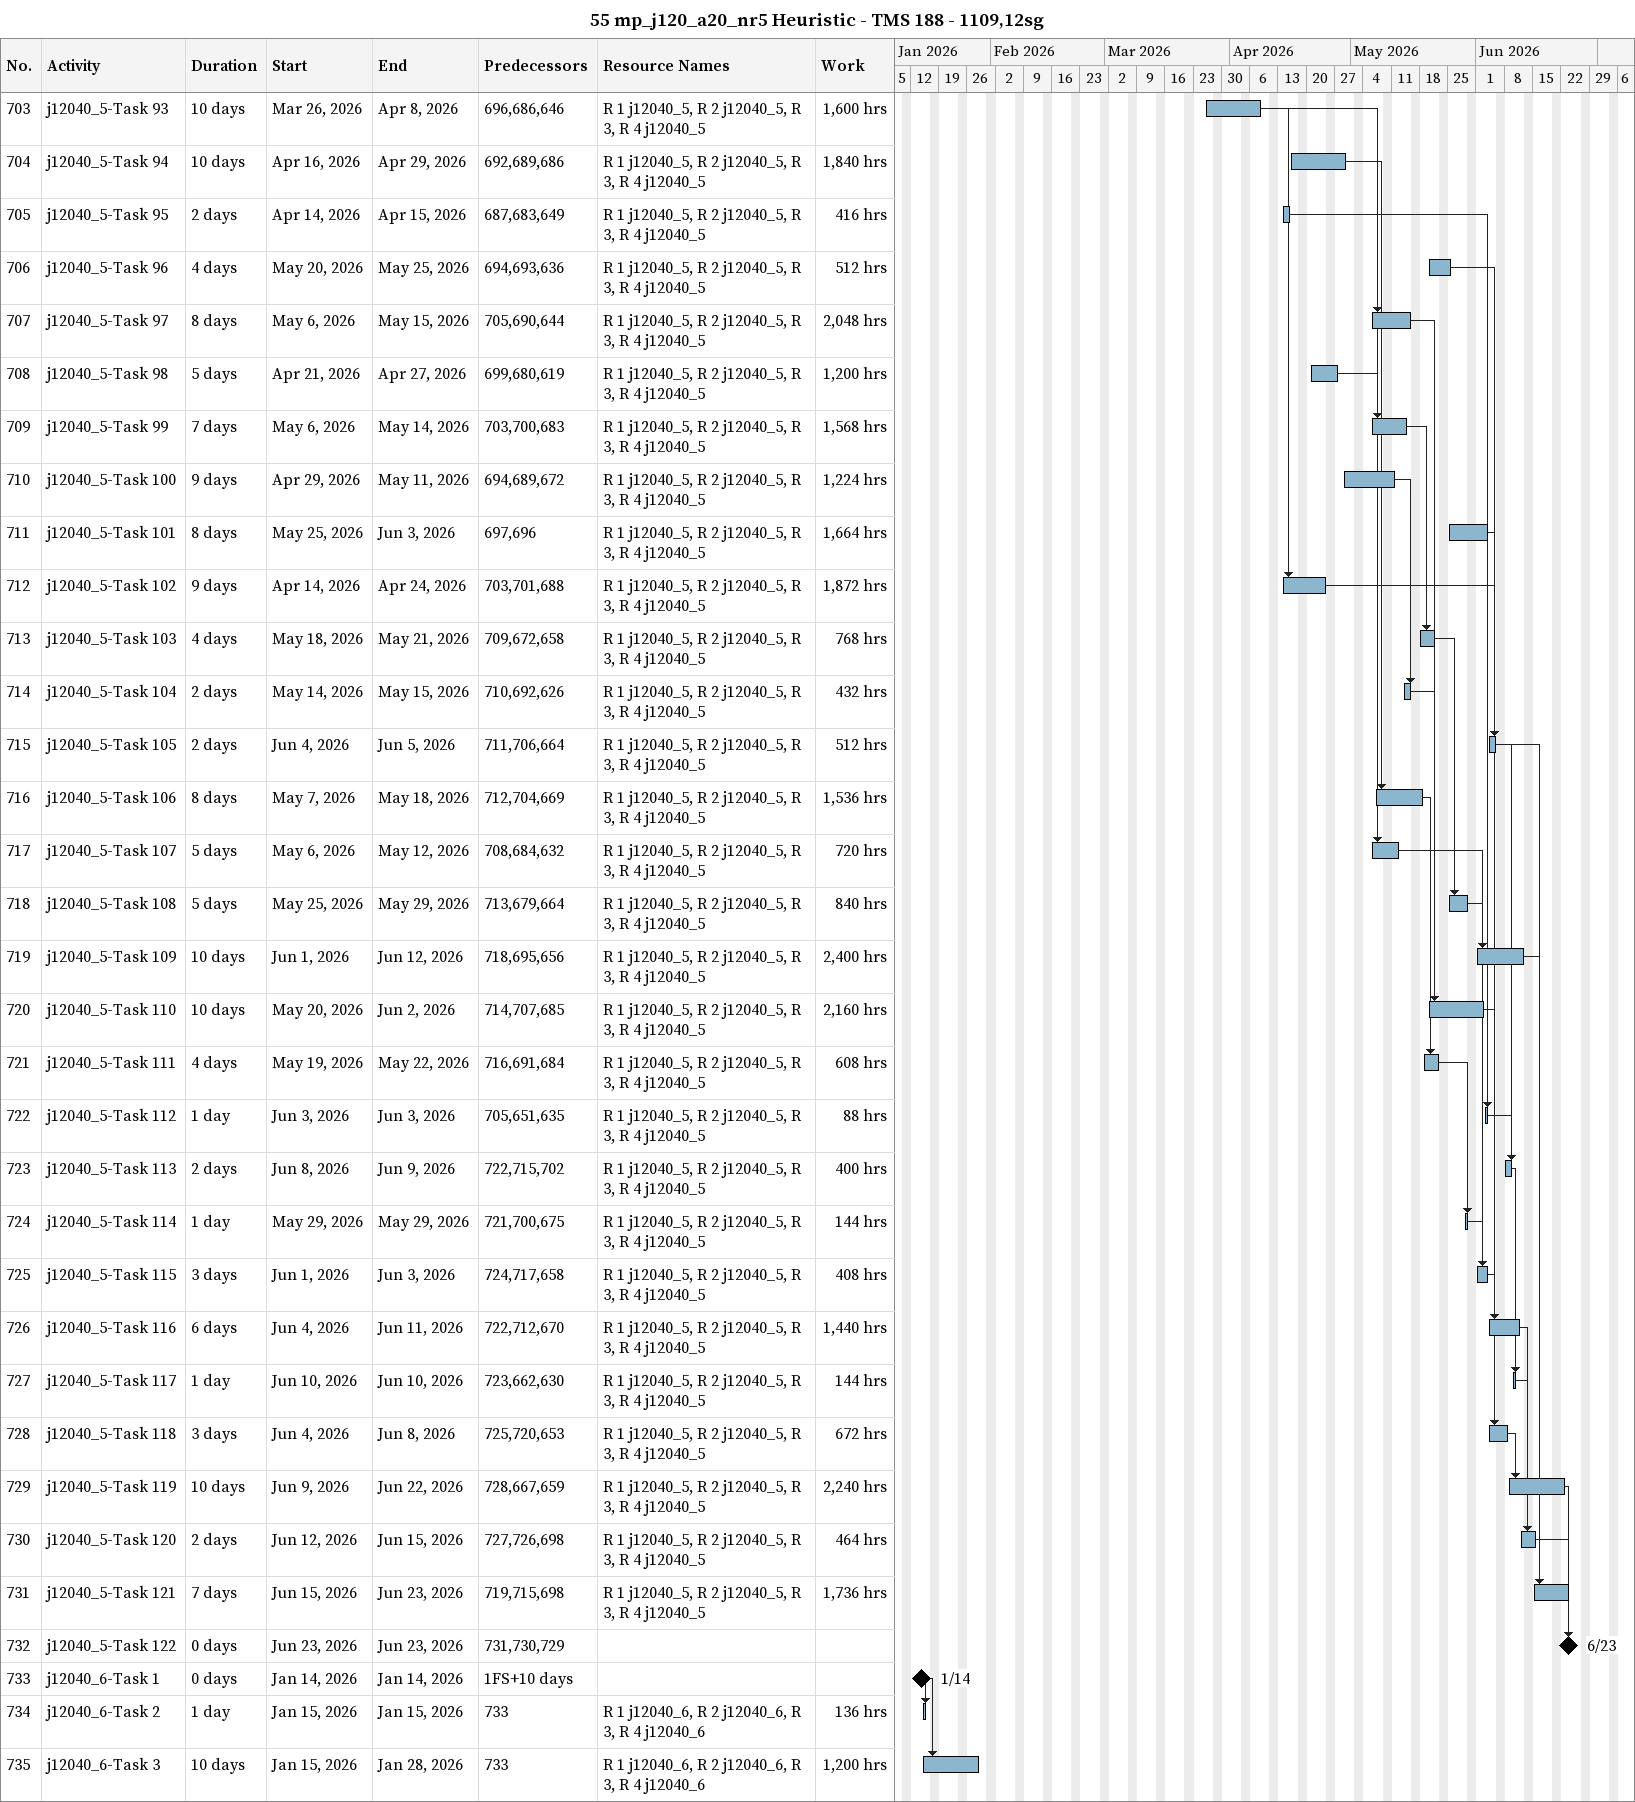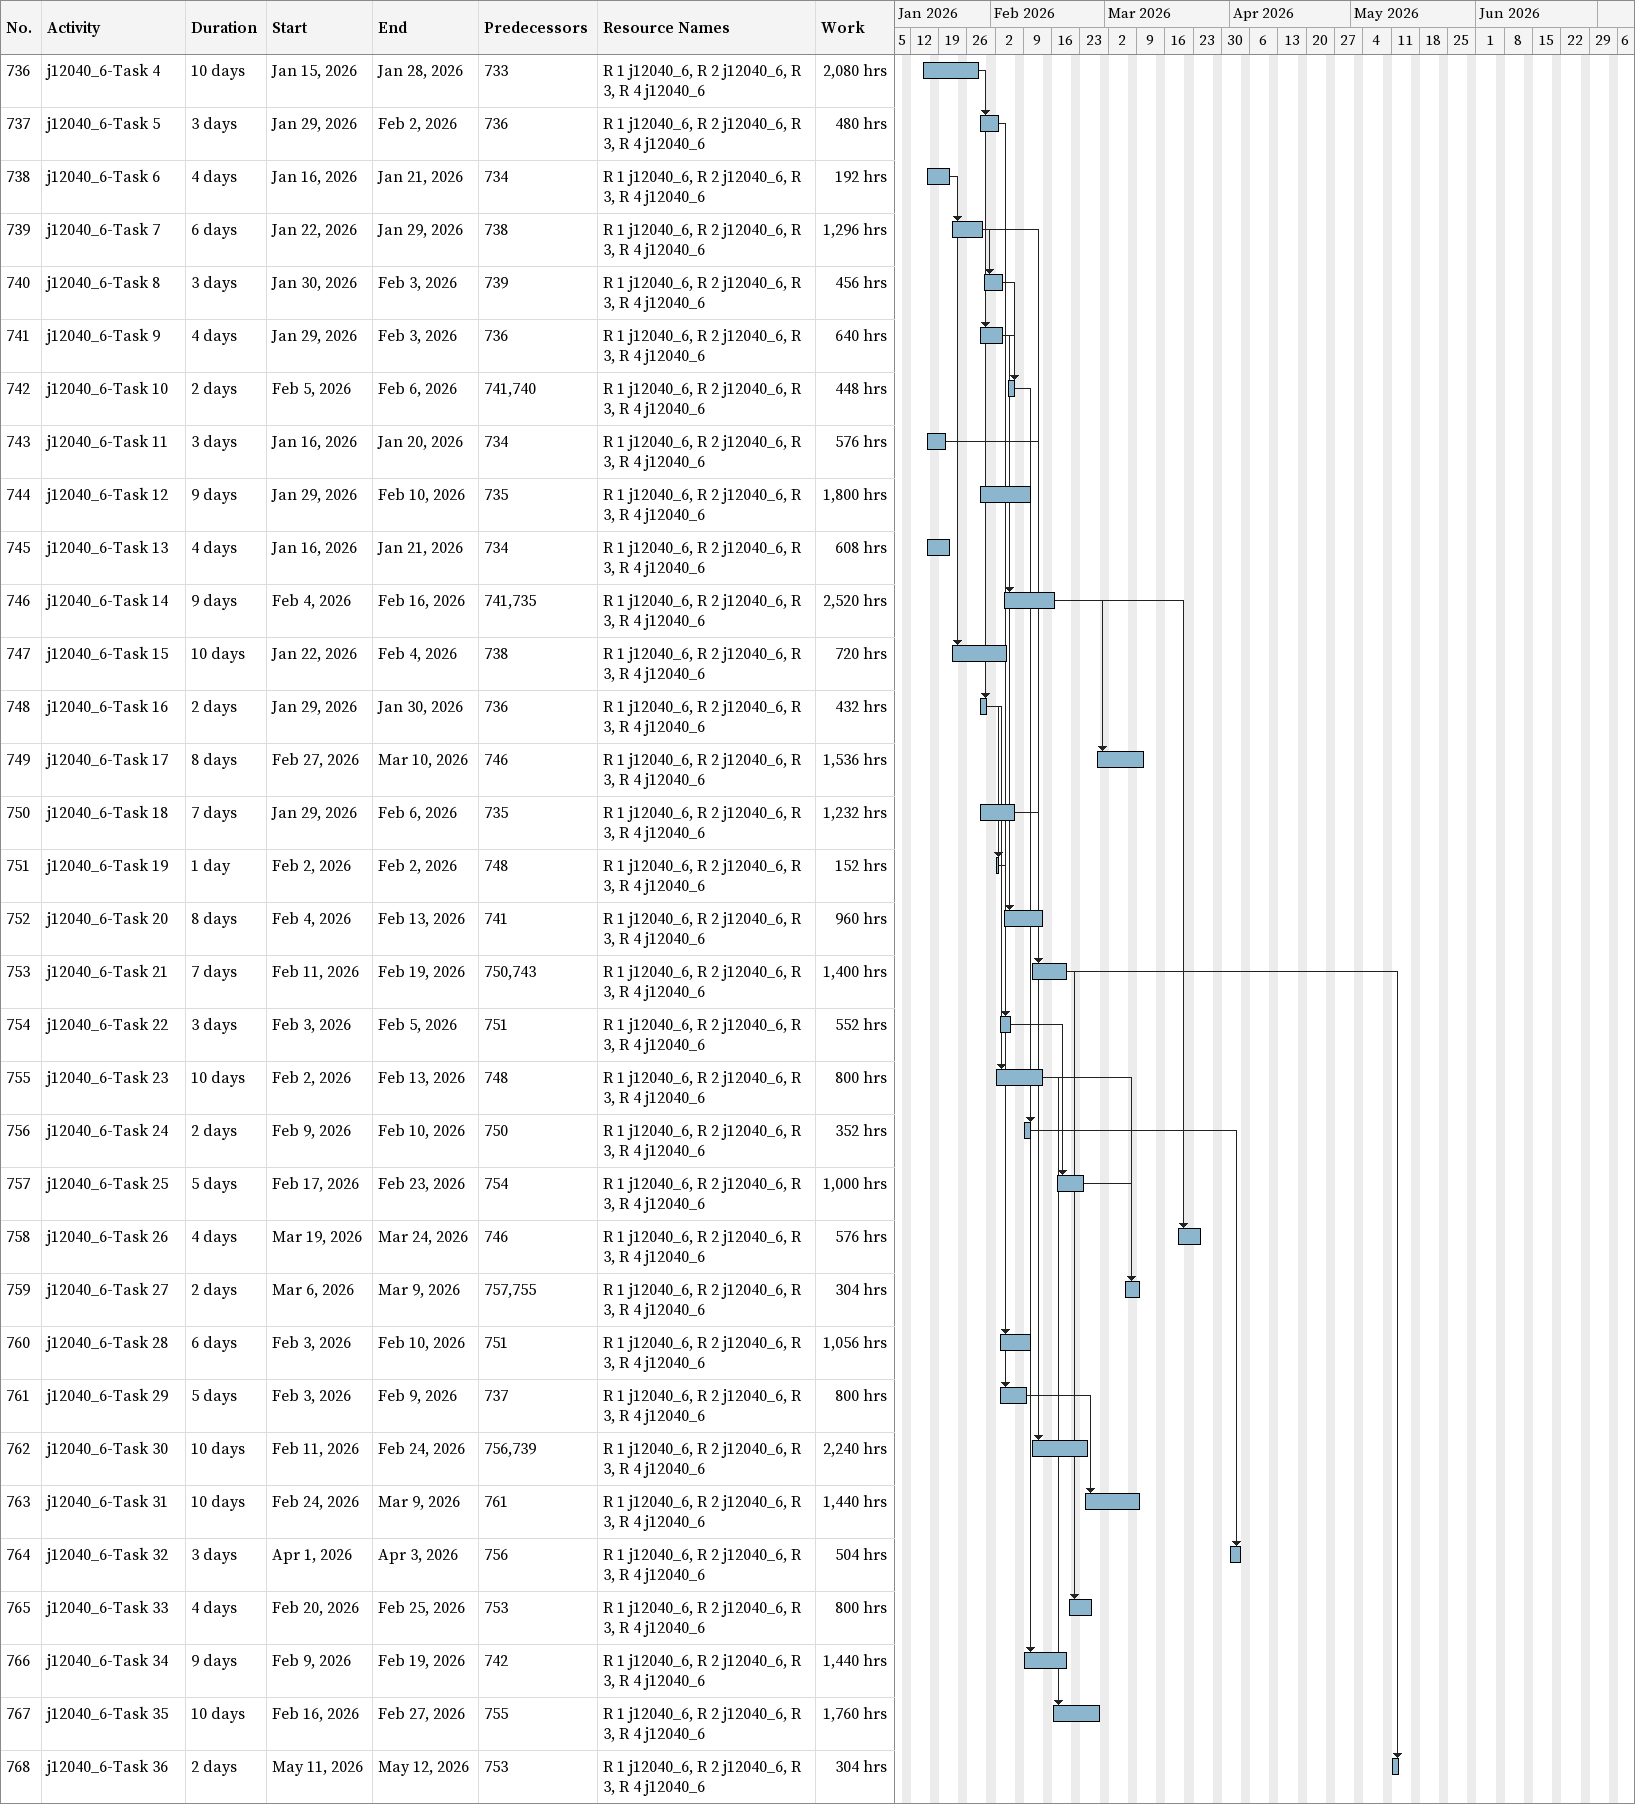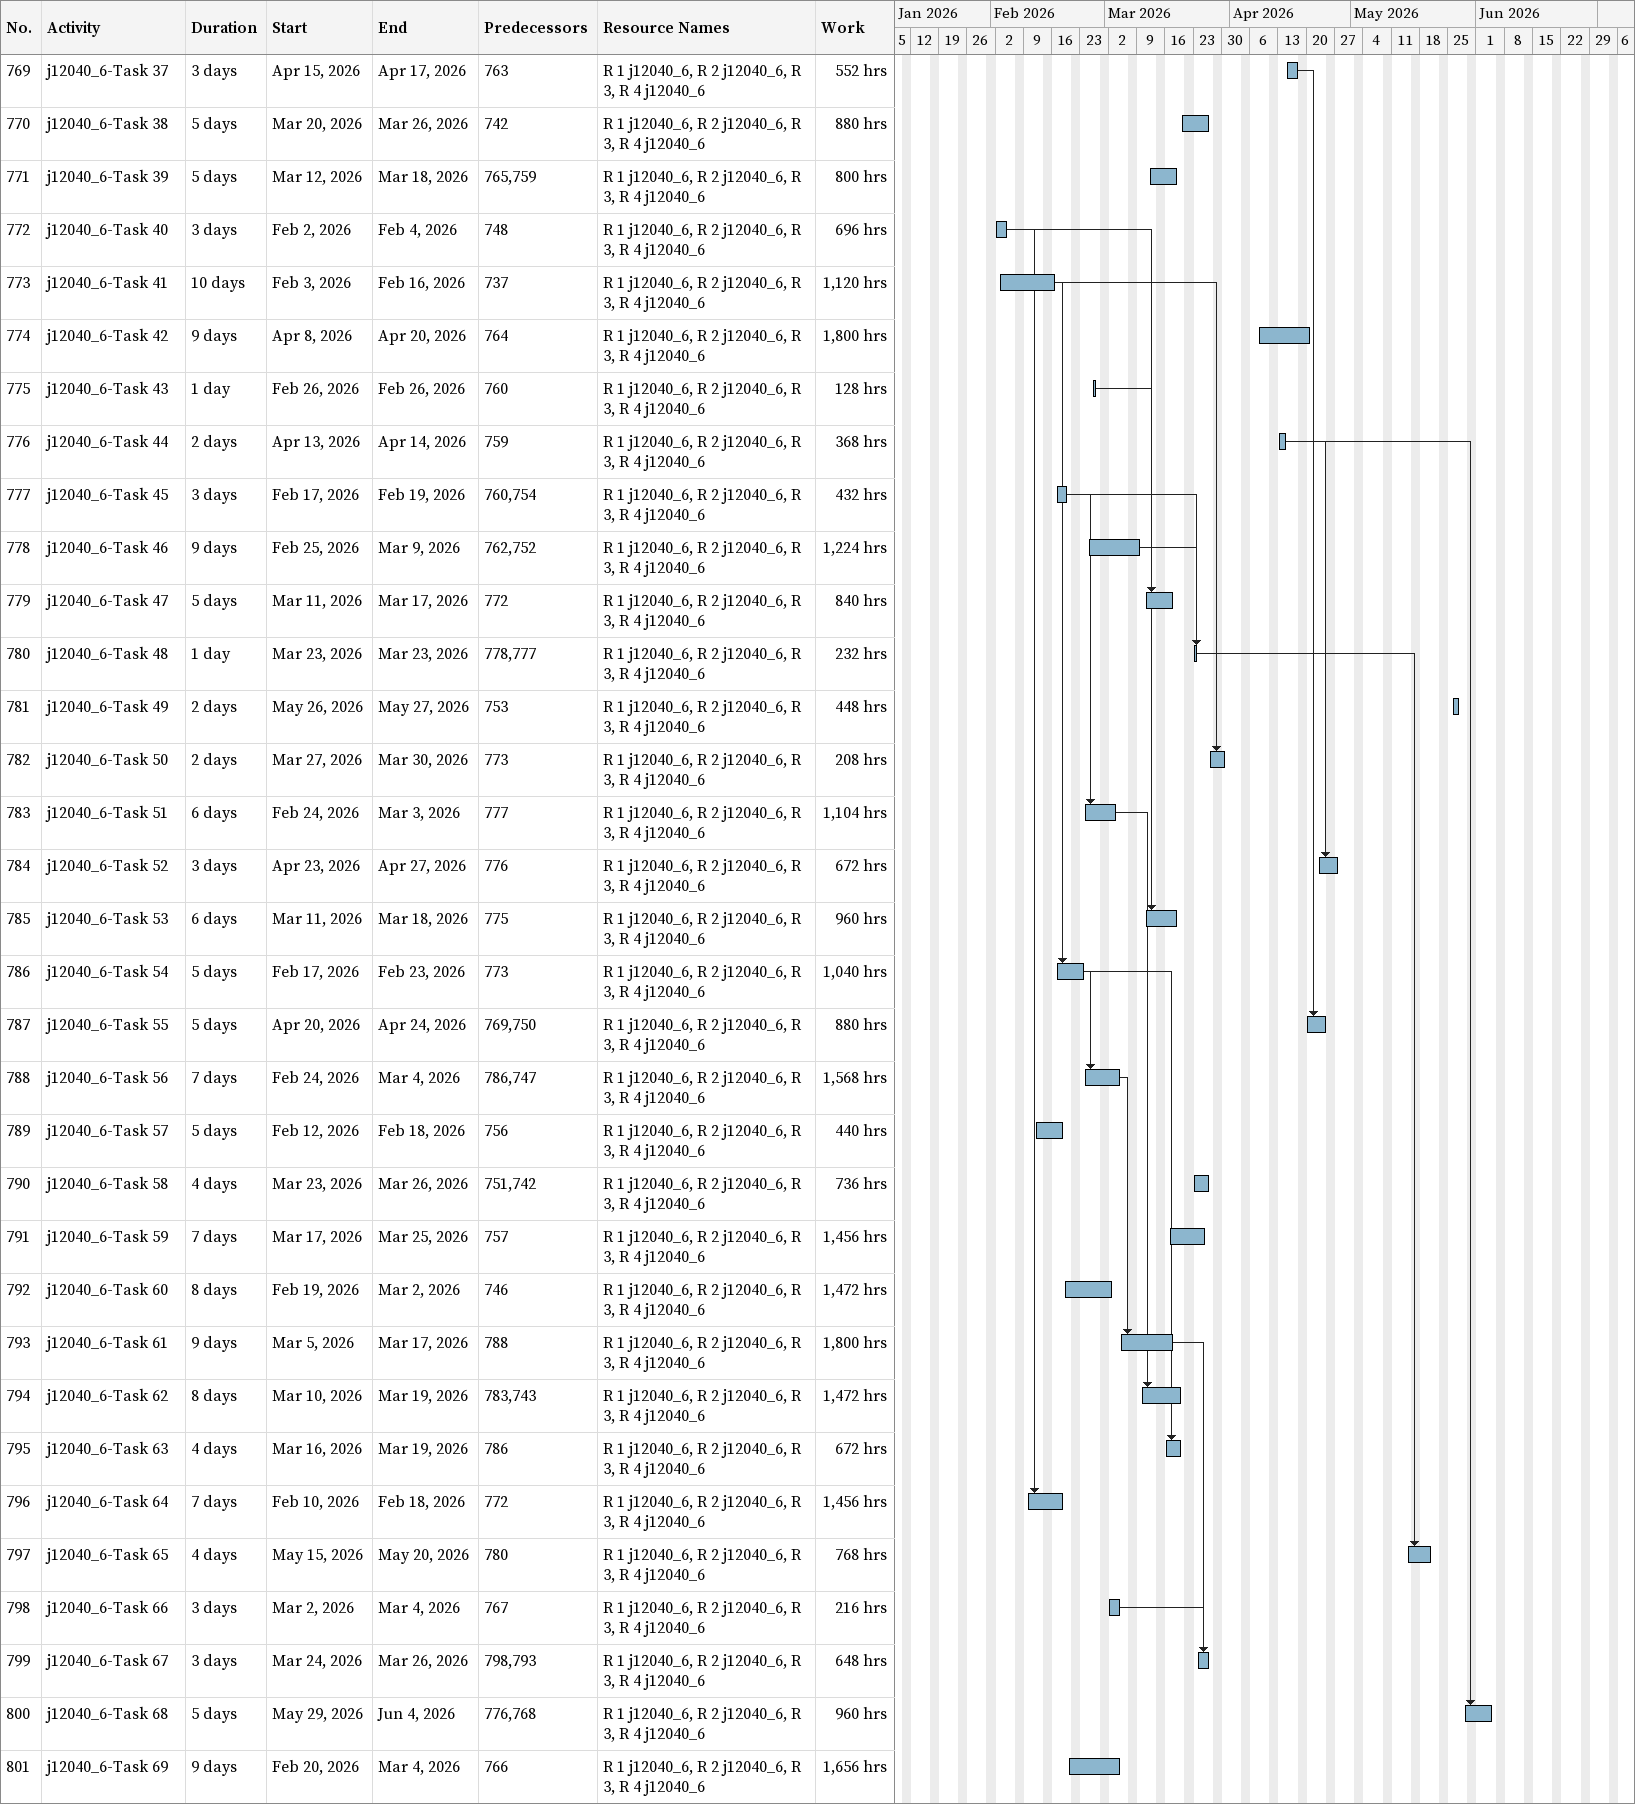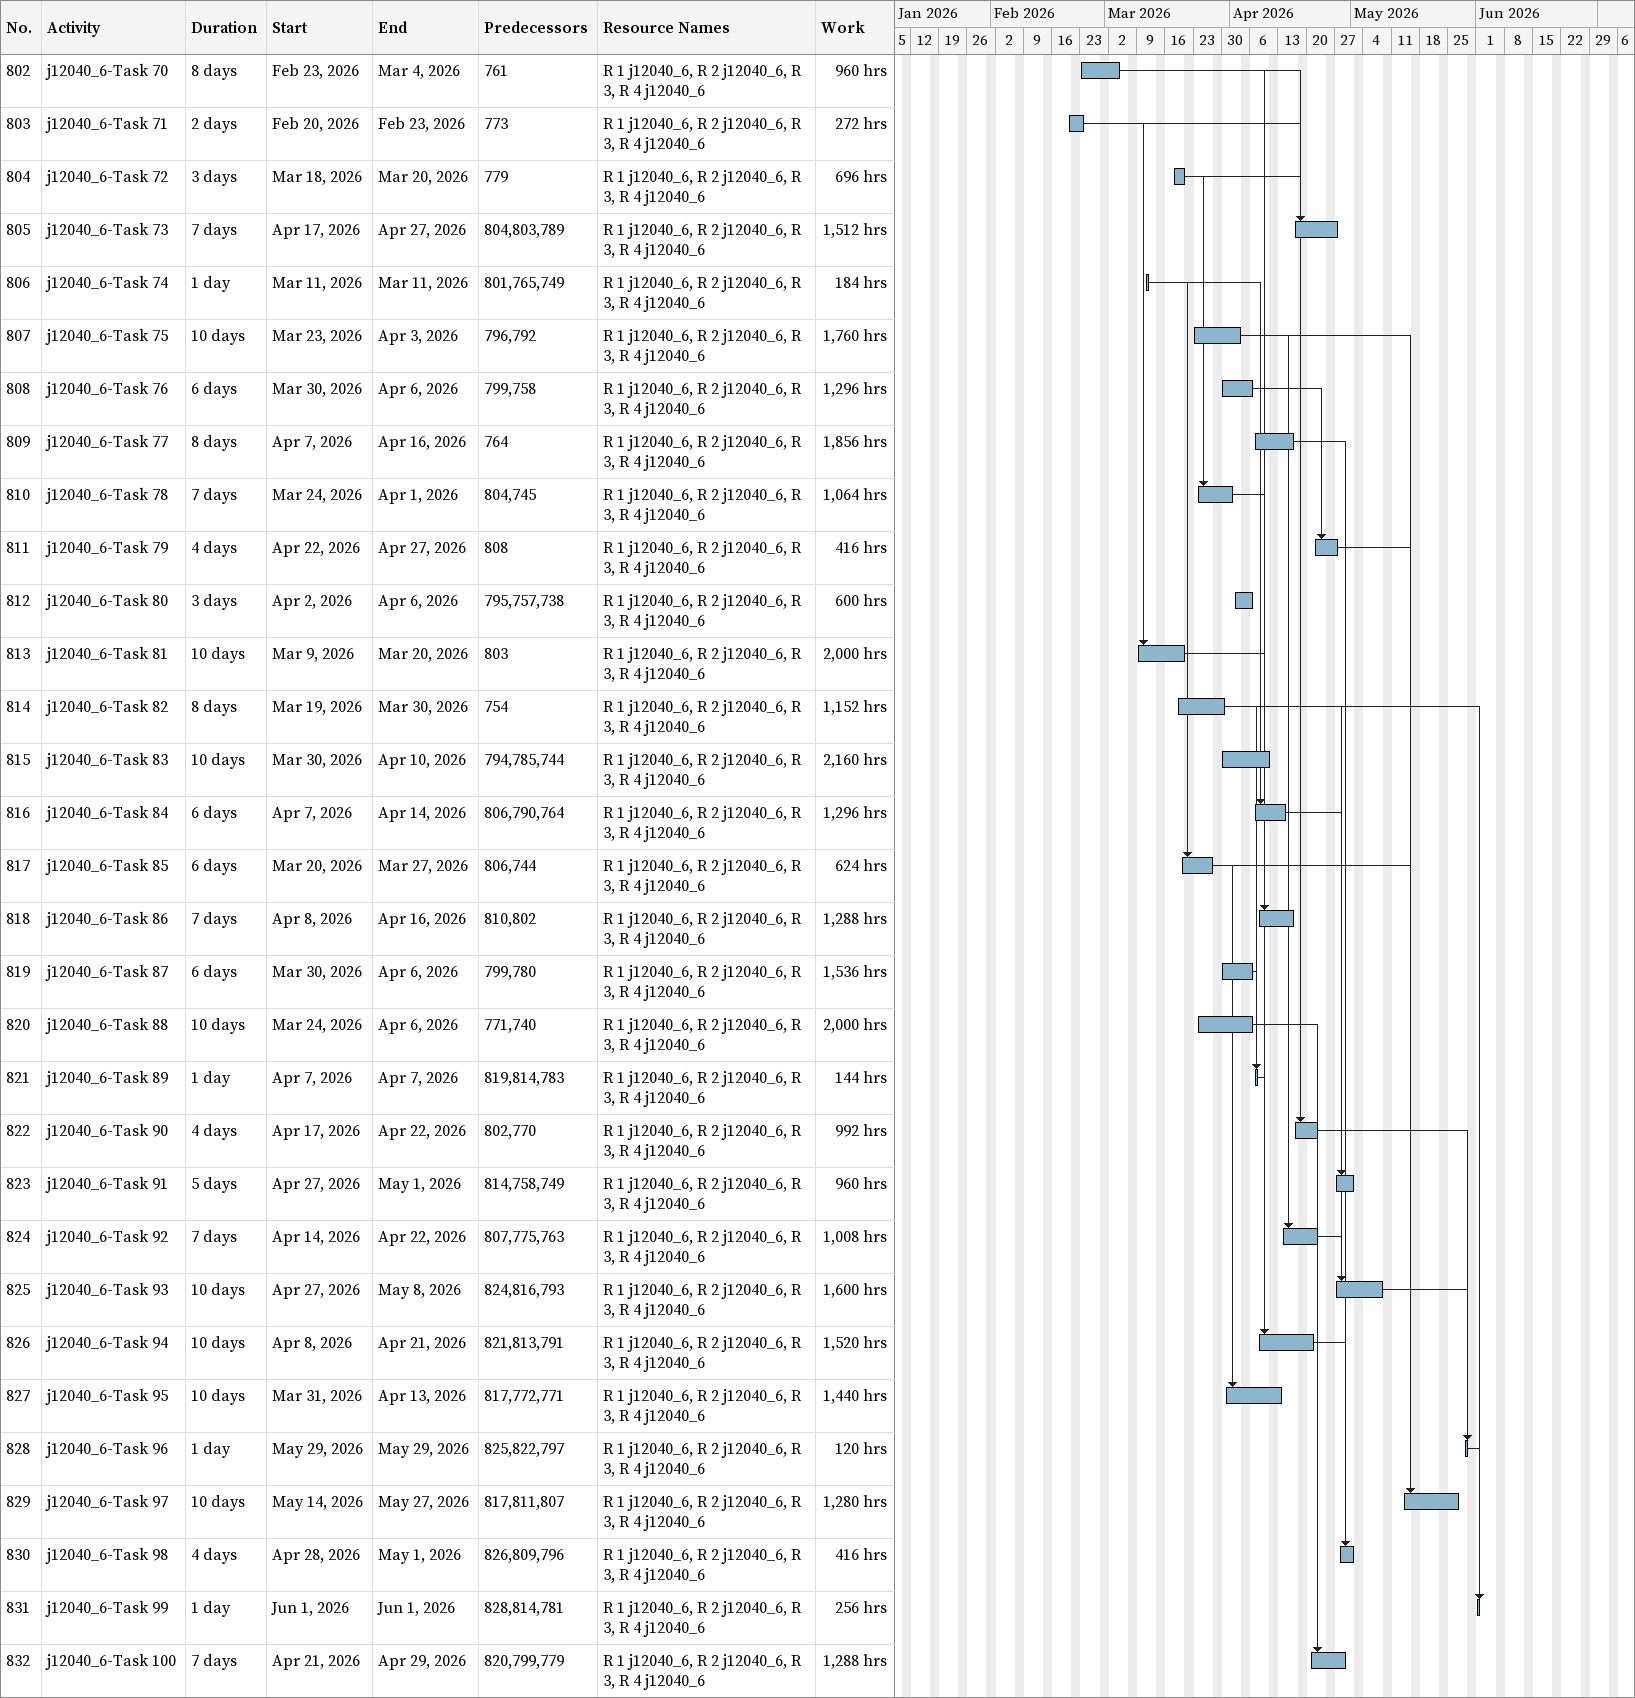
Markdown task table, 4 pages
55 mp_j120_a20_nr5 Heuristic - TMS 188 - 1109,12sg

| ID | Task | Duration | Start | Finish | Predecessors | Resources | Work (h) |
|---|---|---|---|---|---|---|---|
| 703 | j12040_5-Task 93 | 10d | 2026-03-26 | 2026-04-08 | 696, 686, 646 | R 1 j12040_5, R 2 j12040_5, R 3, R 4 j12040_5 | 1600 |
| 704 | j12040_5-Task 94 | 10d | 2026-04-16 | 2026-04-29 | 692, 689, 686 | R 1 j12040_5, R 2 j12040_5, R 3, R 4 j12040_5 | 1840 |
| 705 | j12040_5-Task 95 | 2d | 2026-04-14 | 2026-04-15 | 687, 683, 649 | R 1 j12040_5, R 2 j12040_5, R 3, R 4 j12040_5 | 416 |
| 706 | j12040_5-Task 96 | 4d | 2026-05-20 | 2026-05-25 | 694, 693, 636 | R 1 j12040_5, R 2 j12040_5, R 3, R 4 j12040_5 | 512 |
| 707 | j12040_5-Task 97 | 8d | 2026-05-06 | 2026-05-15 | 705, 690, 644 | R 1 j12040_5, R 2 j12040_5, R 3, R 4 j12040_5 | 2048 |
| 708 | j12040_5-Task 98 | 5d | 2026-04-21 | 2026-04-27 | 699, 680, 619 | R 1 j12040_5, R 2 j12040_5, R 3, R 4 j12040_5 | 1200 |
| 709 | j12040_5-Task 99 | 7d | 2026-05-06 | 2026-05-14 | 703, 700, 683 | R 1 j12040_5, R 2 j12040_5, R 3, R 4 j12040_5 | 1568 |
| 710 | j12040_5-Task 100 | 9d | 2026-04-29 | 2026-05-11 | 694, 689, 672 | R 1 j12040_5, R 2 j12040_5, R 3, R 4 j12040_5 | 1224 |
| 711 | j12040_5-Task 101 | 8d | 2026-05-25 | 2026-06-03 | 697, 696 | R 1 j12040_5, R 2 j12040_5, R 3, R 4 j12040_5 | 1664 |
| 712 | j12040_5-Task 102 | 9d | 2026-04-14 | 2026-04-24 | 703, 701, 688 | R 1 j12040_5, R 2 j12040_5, R 3, R 4 j12040_5 | 1872 |
| 713 | j12040_5-Task 103 | 4d | 2026-05-18 | 2026-05-21 | 709, 672, 658 | R 1 j12040_5, R 2 j12040_5, R 3, R 4 j12040_5 | 768 |
| 714 | j12040_5-Task 104 | 2d | 2026-05-14 | 2026-05-15 | 710, 692, 626 | R 1 j12040_5, R 2 j12040_5, R 3, R 4 j12040_5 | 432 |
| 715 | j12040_5-Task 105 | 2d | 2026-06-04 | 2026-06-05 | 711, 706, 664 | R 1 j12040_5, R 2 j12040_5, R 3, R 4 j12040_5 | 512 |
| 716 | j12040_5-Task 106 | 8d | 2026-05-07 | 2026-05-18 | 712, 704, 669 | R 1 j12040_5, R 2 j12040_5, R 3, R 4 j12040_5 | 1536 |
| 717 | j12040_5-Task 107 | 5d | 2026-05-06 | 2026-05-12 | 708, 684, 632 | R 1 j12040_5, R 2 j12040_5, R 3, R 4 j12040_5 | 720 |
| 718 | j12040_5-Task 108 | 5d | 2026-05-25 | 2026-05-29 | 713, 679, 664 | R 1 j12040_5, R 2 j12040_5, R 3, R 4 j12040_5 | 840 |
| 719 | j12040_5-Task 109 | 10d | 2026-06-01 | 2026-06-12 | 718, 695, 656 | R 1 j12040_5, R 2 j12040_5, R 3, R 4 j12040_5 | 2400 |
| 720 | j12040_5-Task 110 | 10d | 2026-05-20 | 2026-06-02 | 714, 707, 685 | R 1 j12040_5, R 2 j12040_5, R 3, R 4 j12040_5 | 2160 |
| 721 | j12040_5-Task 111 | 4d | 2026-05-19 | 2026-05-22 | 716, 691, 684 | R 1 j12040_5, R 2 j12040_5, R 3, R 4 j12040_5 | 608 |
| 722 | j12040_5-Task 112 | 1d | 2026-06-03 | 2026-06-03 | 705, 651, 635 | R 1 j12040_5, R 2 j12040_5, R 3, R 4 j12040_5 | 88 |
| 723 | j12040_5-Task 113 | 2d | 2026-06-08 | 2026-06-09 | 722, 715, 702 | R 1 j12040_5, R 2 j12040_5, R 3, R 4 j12040_5 | 400 |
| 724 | j12040_5-Task 114 | 1d | 2026-05-29 | 2026-05-29 | 721, 700, 675 | R 1 j12040_5, R 2 j12040_5, R 3, R 4 j12040_5 | 144 |
| 725 | j12040_5-Task 115 | 3d | 2026-06-01 | 2026-06-03 | 724, 717, 658 | R 1 j12040_5, R 2 j12040_5, R 3, R 4 j12040_5 | 408 |
| 726 | j12040_5-Task 116 | 6d | 2026-06-04 | 2026-06-11 | 722, 712, 670 | R 1 j12040_5, R 2 j12040_5, R 3, R 4 j12040_5 | 1440 |
| 727 | j12040_5-Task 117 | 1d | 2026-06-10 | 2026-06-10 | 723, 662, 630 | R 1 j12040_5, R 2 j12040_5, R 3, R 4 j12040_5 | 144 |
| 728 | j12040_5-Task 118 | 3d | 2026-06-04 | 2026-06-08 | 725, 720, 653 | R 1 j12040_5, R 2 j12040_5, R 3, R 4 j12040_5 | 672 |
| 729 | j12040_5-Task 119 | 10d | 2026-06-09 | 2026-06-22 | 728, 667, 659 | R 1 j12040_5, R 2 j12040_5, R 3, R 4 j12040_5 | 2240 |
| 730 | j12040_5-Task 120 | 2d | 2026-06-12 | 2026-06-15 | 727, 726, 698 | R 1 j12040_5, R 2 j12040_5, R 3, R 4 j12040_5 | 464 |
| 731 | j12040_5-Task 121 | 7d | 2026-06-15 | 2026-06-23 | 719, 715, 698 | R 1 j12040_5, R 2 j12040_5, R 3, R 4 j12040_5 | 1736 |
| 732 | j12040_5-Task 122 | 0d | 2026-06-23 | 2026-06-23 | 731, 730, 729 |  |  |
| 733 | j12040_6-Task 1 | 0d | 2026-01-14 | 2026-01-14 | 1FS+10d |  |  |
| 734 | j12040_6-Task 2 | 1d | 2026-01-15 | 2026-01-15 | 733 | R 1 j12040_6, R 2 j12040_6, R 3, R 4 j12040_6 | 136 |
| 735 | j12040_6-Task 3 | 10d | 2026-01-15 | 2026-01-28 | 733 | R 1 j12040_6, R 2 j12040_6, R 3, R 4 j12040_6 | 1200 |
| 736 | j12040_6-Task 4 | 10d | 2026-01-15 | 2026-01-28 | 733 | R 1 j12040_6, R 2 j12040_6, R 3, R 4 j12040_6 | 2080 |
| 737 | j12040_6-Task 5 | 3d | 2026-01-29 | 2026-02-02 | 736 | R 1 j12040_6, R 2 j12040_6, R 3, R 4 j12040_6 | 480 |
| 738 | j12040_6-Task 6 | 4d | 2026-01-16 | 2026-01-21 | 734 | R 1 j12040_6, R 2 j12040_6, R 3, R 4 j12040_6 | 192 |
| 739 | j12040_6-Task 7 | 6d | 2026-01-22 | 2026-01-29 | 738 | R 1 j12040_6, R 2 j12040_6, R 3, R 4 j12040_6 | 1296 |
| 740 | j12040_6-Task 8 | 3d | 2026-01-30 | 2026-02-03 | 739 | R 1 j12040_6, R 2 j12040_6, R 3, R 4 j12040_6 | 456 |
| 741 | j12040_6-Task 9 | 4d | 2026-01-29 | 2026-02-03 | 736 | R 1 j12040_6, R 2 j12040_6, R 3, R 4 j12040_6 | 640 |
| 742 | j12040_6-Task 10 | 2d | 2026-02-05 | 2026-02-06 | 741, 740 | R 1 j12040_6, R 2 j12040_6, R 3, R 4 j12040_6 | 448 |
| 743 | j12040_6-Task 11 | 3d | 2026-01-16 | 2026-01-20 | 734 | R 1 j12040_6, R 2 j12040_6, R 3, R 4 j12040_6 | 576 |
| 744 | j12040_6-Task 12 | 9d | 2026-01-29 | 2026-02-10 | 735 | R 1 j12040_6, R 2 j12040_6, R 3, R 4 j12040_6 | 1800 |
| 745 | j12040_6-Task 13 | 4d | 2026-01-16 | 2026-01-21 | 734 | R 1 j12040_6, R 2 j12040_6, R 3, R 4 j12040_6 | 608 |
| 746 | j12040_6-Task 14 | 9d | 2026-02-04 | 2026-02-16 | 741, 735 | R 1 j12040_6, R 2 j12040_6, R 3, R 4 j12040_6 | 2520 |
| 747 | j12040_6-Task 15 | 10d | 2026-01-22 | 2026-02-04 | 738 | R 1 j12040_6, R 2 j12040_6, R 3, R 4 j12040_6 | 720 |
| 748 | j12040_6-Task 16 | 2d | 2026-01-29 | 2026-01-30 | 736 | R 1 j12040_6, R 2 j12040_6, R 3, R 4 j12040_6 | 432 |
| 749 | j12040_6-Task 17 | 8d | 2026-02-27 | 2026-03-10 | 746 | R 1 j12040_6, R 2 j12040_6, R 3, R 4 j12040_6 | 1536 |
| 750 | j12040_6-Task 18 | 7d | 2026-01-29 | 2026-02-06 | 735 | R 1 j12040_6, R 2 j12040_6, R 3, R 4 j12040_6 | 1232 |
| 751 | j12040_6-Task 19 | 1d | 2026-02-02 | 2026-02-02 | 748 | R 1 j12040_6, R 2 j12040_6, R 3, R 4 j12040_6 | 152 |
| 752 | j12040_6-Task 20 | 8d | 2026-02-04 | 2026-02-13 | 741 | R 1 j12040_6, R 2 j12040_6, R 3, R 4 j12040_6 | 960 |
| 753 | j12040_6-Task 21 | 7d | 2026-02-11 | 2026-02-19 | 750, 743 | R 1 j12040_6, R 2 j12040_6, R 3, R 4 j12040_6 | 1400 |
| 754 | j12040_6-Task 22 | 3d | 2026-02-03 | 2026-02-05 | 751 | R 1 j12040_6, R 2 j12040_6, R 3, R 4 j12040_6 | 552 |
| 755 | j12040_6-Task 23 | 10d | 2026-02-02 | 2026-02-13 | 748 | R 1 j12040_6, R 2 j12040_6, R 3, R 4 j12040_6 | 800 |
| 756 | j12040_6-Task 24 | 2d | 2026-02-09 | 2026-02-10 | 750 | R 1 j12040_6, R 2 j12040_6, R 3, R 4 j12040_6 | 352 |
| 757 | j12040_6-Task 25 | 5d | 2026-02-17 | 2026-02-23 | 754 | R 1 j12040_6, R 2 j12040_6, R 3, R 4 j12040_6 | 1000 |
| 758 | j12040_6-Task 26 | 4d | 2026-03-19 | 2026-03-24 | 746 | R 1 j12040_6, R 2 j12040_6, R 3, R 4 j12040_6 | 576 |
| 759 | j12040_6-Task 27 | 2d | 2026-03-06 | 2026-03-09 | 757, 755 | R 1 j12040_6, R 2 j12040_6, R 3, R 4 j12040_6 | 304 |
| 760 | j12040_6-Task 28 | 6d | 2026-02-03 | 2026-02-10 | 751 | R 1 j12040_6, R 2 j12040_6, R 3, R 4 j12040_6 | 1056 |
| 761 | j12040_6-Task 29 | 5d | 2026-02-03 | 2026-02-09 | 737 | R 1 j12040_6, R 2 j12040_6, R 3, R 4 j12040_6 | 800 |
| 762 | j12040_6-Task 30 | 10d | 2026-02-11 | 2026-02-24 | 756, 739 | R 1 j12040_6, R 2 j12040_6, R 3, R 4 j12040_6 | 2240 |
| 763 | j12040_6-Task 31 | 10d | 2026-02-24 | 2026-03-09 | 761 | R 1 j12040_6, R 2 j12040_6, R 3, R 4 j12040_6 | 1440 |
| 764 | j12040_6-Task 32 | 3d | 2026-04-01 | 2026-04-03 | 756 | R 1 j12040_6, R 2 j12040_6, R 3, R 4 j12040_6 | 504 |
| 765 | j12040_6-Task 33 | 4d | 2026-02-20 | 2026-02-25 | 753 | R 1 j12040_6, R 2 j12040_6, R 3, R 4 j12040_6 | 800 |
| 766 | j12040_6-Task 34 | 9d | 2026-02-09 | 2026-02-19 | 742 | R 1 j12040_6, R 2 j12040_6, R 3, R 4 j12040_6 | 1440 |
| 767 | j12040_6-Task 35 | 10d | 2026-02-16 | 2026-02-27 | 755 | R 1 j12040_6, R 2 j12040_6, R 3, R 4 j12040_6 | 1760 |
| 768 | j12040_6-Task 36 | 2d | 2026-05-11 | 2026-05-12 | 753 | R 1 j12040_6, R 2 j12040_6, R 3, R 4 j12040_6 | 304 |
| 769 | j12040_6-Task 37 | 3d | 2026-04-15 | 2026-04-17 | 763 | R 1 j12040_6, R 2 j12040_6, R 3, R 4 j12040_6 | 552 |
| 770 | j12040_6-Task 38 | 5d | 2026-03-20 | 2026-03-26 | 742 | R 1 j12040_6, R 2 j12040_6, R 3, R 4 j12040_6 | 880 |
| 771 | j12040_6-Task 39 | 5d | 2026-03-12 | 2026-03-18 | 765, 759 | R 1 j12040_6, R 2 j12040_6, R 3, R 4 j12040_6 | 800 |
| 772 | j12040_6-Task 40 | 3d | 2026-02-02 | 2026-02-04 | 748 | R 1 j12040_6, R 2 j12040_6, R 3, R 4 j12040_6 | 696 |
| 773 | j12040_6-Task 41 | 10d | 2026-02-03 | 2026-02-16 | 737 | R 1 j12040_6, R 2 j12040_6, R 3, R 4 j12040_6 | 1120 |
| 774 | j12040_6-Task 42 | 9d | 2026-04-08 | 2026-04-20 | 764 | R 1 j12040_6, R 2 j12040_6, R 3, R 4 j12040_6 | 1800 |
| 775 | j12040_6-Task 43 | 1d | 2026-02-26 | 2026-02-26 | 760 | R 1 j12040_6, R 2 j12040_6, R 3, R 4 j12040_6 | 128 |
| 776 | j12040_6-Task 44 | 2d | 2026-04-13 | 2026-04-14 | 759 | R 1 j12040_6, R 2 j12040_6, R 3, R 4 j12040_6 | 368 |
| 777 | j12040_6-Task 45 | 3d | 2026-02-17 | 2026-02-19 | 760, 754 | R 1 j12040_6, R 2 j12040_6, R 3, R 4 j12040_6 | 432 |
| 778 | j12040_6-Task 46 | 9d | 2026-02-25 | 2026-03-09 | 762, 752 | R 1 j12040_6, R 2 j12040_6, R 3, R 4 j12040_6 | 1224 |
| 779 | j12040_6-Task 47 | 5d | 2026-03-11 | 2026-03-17 | 772 | R 1 j12040_6, R 2 j12040_6, R 3, R 4 j12040_6 | 840 |
| 780 | j12040_6-Task 48 | 1d | 2026-03-23 | 2026-03-23 | 778, 777 | R 1 j12040_6, R 2 j12040_6, R 3, R 4 j12040_6 | 232 |
| 781 | j12040_6-Task 49 | 2d | 2026-05-26 | 2026-05-27 | 753 | R 1 j12040_6, R 2 j12040_6, R 3, R 4 j12040_6 | 448 |
| 782 | j12040_6-Task 50 | 2d | 2026-03-27 | 2026-03-30 | 773 | R 1 j12040_6, R 2 j12040_6, R 3, R 4 j12040_6 | 208 |
| 783 | j12040_6-Task 51 | 6d | 2026-02-24 | 2026-03-03 | 777 | R 1 j12040_6, R 2 j12040_6, R 3, R 4 j12040_6 | 1104 |
| 784 | j12040_6-Task 52 | 3d | 2026-04-23 | 2026-04-27 | 776 | R 1 j12040_6, R 2 j12040_6, R 3, R 4 j12040_6 | 672 |
| 785 | j12040_6-Task 53 | 6d | 2026-03-11 | 2026-03-18 | 775 | R 1 j12040_6, R 2 j12040_6, R 3, R 4 j12040_6 | 960 |
| 786 | j12040_6-Task 54 | 5d | 2026-02-17 | 2026-02-23 | 773 | R 1 j12040_6, R 2 j12040_6, R 3, R 4 j12040_6 | 1040 |
| 787 | j12040_6-Task 55 | 5d | 2026-04-20 | 2026-04-24 | 769, 750 | R 1 j12040_6, R 2 j12040_6, R 3, R 4 j12040_6 | 880 |
| 788 | j12040_6-Task 56 | 7d | 2026-02-24 | 2026-03-04 | 786, 747 | R 1 j12040_6, R 2 j12040_6, R 3, R 4 j12040_6 | 1568 |
| 789 | j12040_6-Task 57 | 5d | 2026-02-12 | 2026-02-18 | 756 | R 1 j12040_6, R 2 j12040_6, R 3, R 4 j12040_6 | 440 |
| 790 | j12040_6-Task 58 | 4d | 2026-03-23 | 2026-03-26 | 751, 742 | R 1 j12040_6, R 2 j12040_6, R 3, R 4 j12040_6 | 736 |
| 791 | j12040_6-Task 59 | 7d | 2026-03-17 | 2026-03-25 | 757 | R 1 j12040_6, R 2 j12040_6, R 3, R 4 j12040_6 | 1456 |
| 792 | j12040_6-Task 60 | 8d | 2026-02-19 | 2026-03-02 | 746 | R 1 j12040_6, R 2 j12040_6, R 3, R 4 j12040_6 | 1472 |
| 793 | j12040_6-Task 61 | 9d | 2026-03-05 | 2026-03-17 | 788 | R 1 j12040_6, R 2 j12040_6, R 3, R 4 j12040_6 | 1800 |
| 794 | j12040_6-Task 62 | 8d | 2026-03-10 | 2026-03-19 | 783, 743 | R 1 j12040_6, R 2 j12040_6, R 3, R 4 j12040_6 | 1472 |
| 795 | j12040_6-Task 63 | 4d | 2026-03-16 | 2026-03-19 | 786 | R 1 j12040_6, R 2 j12040_6, R 3, R 4 j12040_6 | 672 |
| 796 | j12040_6-Task 64 | 7d | 2026-02-10 | 2026-02-18 | 772 | R 1 j12040_6, R 2 j12040_6, R 3, R 4 j12040_6 | 1456 |
| 797 | j12040_6-Task 65 | 4d | 2026-05-15 | 2026-05-20 | 780 | R 1 j12040_6, R 2 j12040_6, R 3, R 4 j12040_6 | 768 |
| 798 | j12040_6-Task 66 | 3d | 2026-03-02 | 2026-03-04 | 767 | R 1 j12040_6, R 2 j12040_6, R 3, R 4 j12040_6 | 216 |
| 799 | j12040_6-Task 67 | 3d | 2026-03-24 | 2026-03-26 | 798, 793 | R 1 j12040_6, R 2 j12040_6, R 3, R 4 j12040_6 | 648 |
| 800 | j12040_6-Task 68 | 5d | 2026-05-29 | 2026-06-04 | 776, 768 | R 1 j12040_6, R 2 j12040_6, R 3, R 4 j12040_6 | 960 |
| 801 | j12040_6-Task 69 | 9d | 2026-02-20 | 2026-03-04 | 766 | R 1 j12040_6, R 2 j12040_6, R 3, R 4 j12040_6 | 1656 |
| 802 | j12040_6-Task 70 | 8d | 2026-02-23 | 2026-03-04 | 761 | R 1 j12040_6, R 2 j12040_6, R 3, R 4 j12040_6 | 960 |
| 803 | j12040_6-Task 71 | 2d | 2026-02-20 | 2026-02-23 | 773 | R 1 j12040_6, R 2 j12040_6, R 3, R 4 j12040_6 | 272 |
| 804 | j12040_6-Task 72 | 3d | 2026-03-18 | 2026-03-20 | 779 | R 1 j12040_6, R 2 j12040_6, R 3, R 4 j12040_6 | 696 |
| 805 | j12040_6-Task 73 | 7d | 2026-04-17 | 2026-04-27 | 804, 803, 789 | R 1 j12040_6, R 2 j12040_6, R 3, R 4 j12040_6 | 1512 |
| 806 | j12040_6-Task 74 | 1d | 2026-03-11 | 2026-03-11 | 801, 765, 749 | R 1 j12040_6, R 2 j12040_6, R 3, R 4 j12040_6 | 184 |
| 807 | j12040_6-Task 75 | 10d | 2026-03-23 | 2026-04-03 | 796, 792 | R 1 j12040_6, R 2 j12040_6, R 3, R 4 j12040_6 | 1760 |
| 808 | j12040_6-Task 76 | 6d | 2026-03-30 | 2026-04-06 | 799, 758 | R 1 j12040_6, R 2 j12040_6, R 3, R 4 j12040_6 | 1296 |
| 809 | j12040_6-Task 77 | 8d | 2026-04-07 | 2026-04-16 | 764 | R 1 j12040_6, R 2 j12040_6, R 3, R 4 j12040_6 | 1856 |
| 810 | j12040_6-Task 78 | 7d | 2026-03-24 | 2026-04-01 | 804, 745 | R 1 j12040_6, R 2 j12040_6, R 3, R 4 j12040_6 | 1064 |
| 811 | j12040_6-Task 79 | 4d | 2026-04-22 | 2026-04-27 | 808 | R 1 j12040_6, R 2 j12040_6, R 3, R 4 j12040_6 | 416 |
| 812 | j12040_6-Task 80 | 3d | 2026-04-02 | 2026-04-06 | 795, 757, 738 | R 1 j12040_6, R 2 j12040_6, R 3, R 4 j12040_6 | 600 |
| 813 | j12040_6-Task 81 | 10d | 2026-03-09 | 2026-03-20 | 803 | R 1 j12040_6, R 2 j12040_6, R 3, R 4 j12040_6 | 2000 |
| 814 | j12040_6-Task 82 | 8d | 2026-03-19 | 2026-03-30 | 754 | R 1 j12040_6, R 2 j12040_6, R 3, R 4 j12040_6 | 1152 |
| 815 | j12040_6-Task 83 | 10d | 2026-03-30 | 2026-04-10 | 794, 785, 744 | R 1 j12040_6, R 2 j12040_6, R 3, R 4 j12040_6 | 2160 |
| 816 | j12040_6-Task 84 | 6d | 2026-04-07 | 2026-04-14 | 806, 790, 764 | R 1 j12040_6, R 2 j12040_6, R 3, R 4 j12040_6 | 1296 |
| 817 | j12040_6-Task 85 | 6d | 2026-03-20 | 2026-03-27 | 806, 744 | R 1 j12040_6, R 2 j12040_6, R 3, R 4 j12040_6 | 624 |
| 818 | j12040_6-Task 86 | 7d | 2026-04-08 | 2026-04-16 | 810, 802 | R 1 j12040_6, R 2 j12040_6, R 3, R 4 j12040_6 | 1288 |
| 819 | j12040_6-Task 87 | 6d | 2026-03-30 | 2026-04-06 | 799, 780 | R 1 j12040_6, R 2 j12040_6, R 3, R 4 j12040_6 | 1536 |
| 820 | j12040_6-Task 88 | 10d | 2026-03-24 | 2026-04-06 | 771, 740 | R 1 j12040_6, R 2 j12040_6, R 3, R 4 j12040_6 | 2000 |
| 821 | j12040_6-Task 89 | 1d | 2026-04-07 | 2026-04-07 | 819, 814, 783 | R 1 j12040_6, R 2 j12040_6, R 3, R 4 j12040_6 | 144 |
| 822 | j12040_6-Task 90 | 4d | 2026-04-17 | 2026-04-22 | 802, 770 | R 1 j12040_6, R 2 j12040_6, R 3, R 4 j12040_6 | 992 |
| 823 | j12040_6-Task 91 | 5d | 2026-04-27 | 2026-05-01 | 814, 758, 749 | R 1 j12040_6, R 2 j12040_6, R 3, R 4 j12040_6 | 960 |
| 824 | j12040_6-Task 92 | 7d | 2026-04-14 | 2026-04-22 | 807, 775, 763 | R 1 j12040_6, R 2 j12040_6, R 3, R 4 j12040_6 | 1008 |
| 825 | j12040_6-Task 93 | 10d | 2026-04-27 | 2026-05-08 | 824, 816, 793 | R 1 j12040_6, R 2 j12040_6, R 3, R 4 j12040_6 | 1600 |
| 826 | j12040_6-Task 94 | 10d | 2026-04-08 | 2026-04-21 | 821, 813, 791 | R 1 j12040_6, R 2 j12040_6, R 3, R 4 j12040_6 | 1520 |
| 827 | j12040_6-Task 95 | 10d | 2026-03-31 | 2026-04-13 | 817, 772, 771 | R 1 j12040_6, R 2 j12040_6, R 3, R 4 j12040_6 | 1440 |
| 828 | j12040_6-Task 96 | 1d | 2026-05-29 | 2026-05-29 | 825, 822, 797 | R 1 j12040_6, R 2 j12040_6, R 3, R 4 j12040_6 | 120 |
| 829 | j12040_6-Task 97 | 10d | 2026-05-14 | 2026-05-27 | 817, 811, 807 | R 1 j12040_6, R 2 j12040_6, R 3, R 4 j12040_6 | 1280 |
| 830 | j12040_6-Task 98 | 4d | 2026-04-28 | 2026-05-01 | 826, 809, 796 | R 1 j12040_6, R 2 j12040_6, R 3, R 4 j12040_6 | 416 |
| 831 | j12040_6-Task 99 | 1d | 2026-06-01 | 2026-06-01 | 828, 814, 781 | R 1 j12040_6, R 2 j12040_6, R 3, R 4 j12040_6 | 256 |
| 832 | j12040_6-Task 100 | 7d | 2026-04-21 | 2026-04-29 | 820, 799, 779 | R 1 j12040_6, R 2 j12040_6, R 3, R 4 j12040_6 | 1288 |
